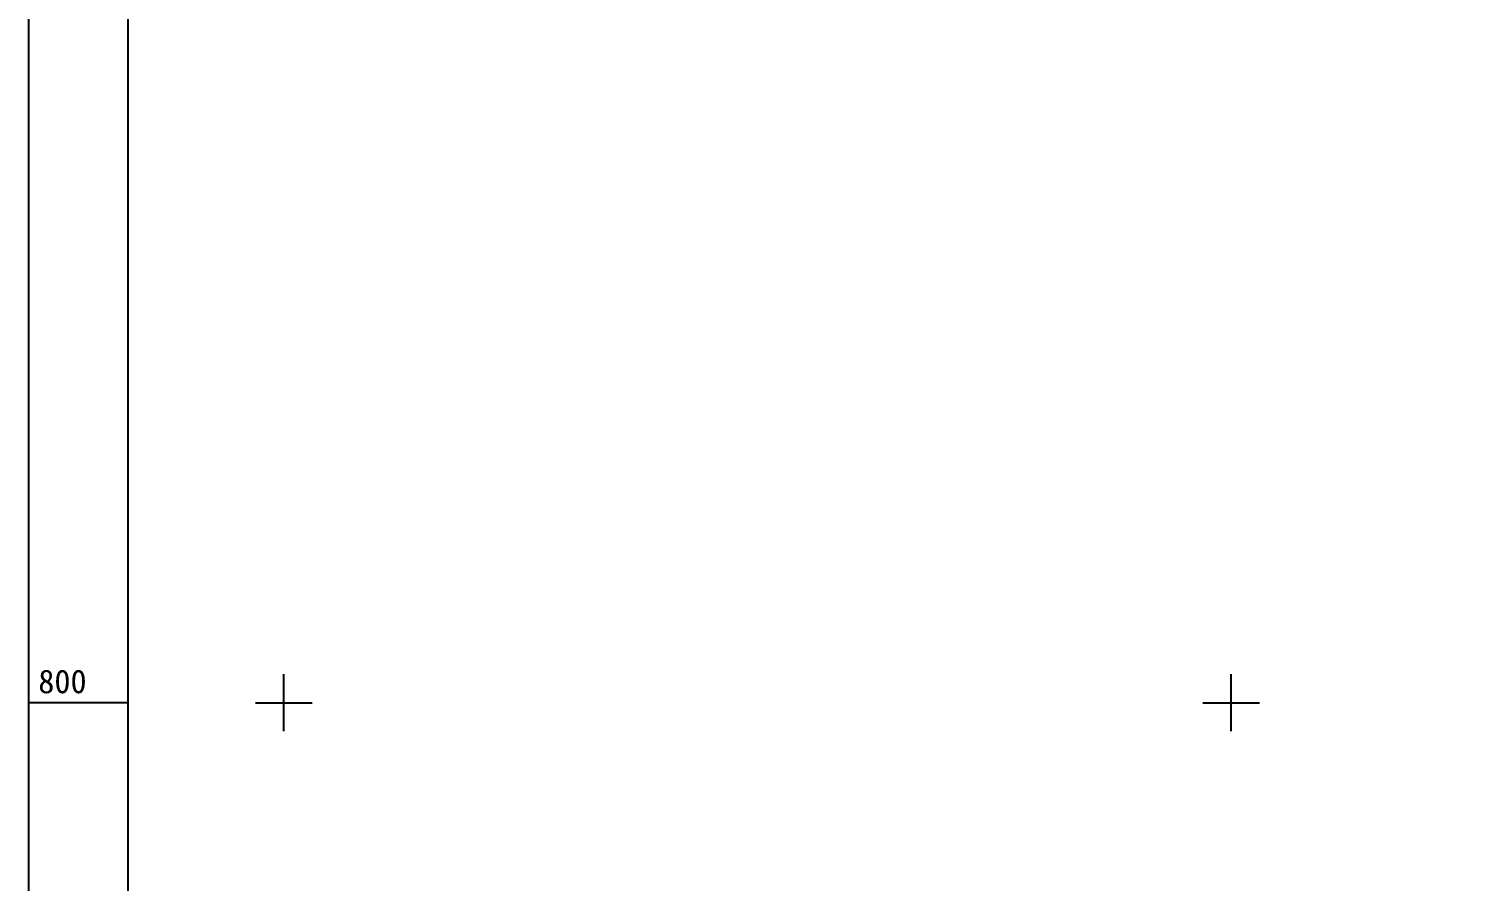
# Model space of a CAD drawing. Extents: x 547873 to 548420, y 1837499 to 1838051.
# Drawn here: x 547873.1 to 548025.2, y 1837781.2 to 1837871.1 of the extents above; entities that cross this region are included whole.
import ezdxf

# ---------------------------------------------------------------- set-up
doc = ezdxf.new("R2010")
doc.units = 0
doc.layers.add('Level 63', color=7, linetype='Continuous')

msp = doc.modelspace()

# ---------------------------------------------------------------- linework, layer by layer
at = {"layer": 'Level 63'}
for p, q in [((547900, 1837797), (547900, 1837803)), ((548000, 1837797), (548000, 1837803)), ((547883.57, 1837800), (547873.07, 1837800)), ((547897, 1837800), (547903, 1837800)), ((547997, 1837800), (548003, 1837800))]:
    msp.add_line(p, q, dxfattribs=at)
for points in [[(547873.07, 1838025.96), (548419.85, 1838025.96), (548419.85, 1837499.44), (547873.07, 1837499.44), (547873.07, 1838025.96)], [(547883.57, 1838015.46), (548409.35, 1838015.46), (548409.35, 1837509.94), (547883.57, 1837509.94), (547883.57, 1838015.46)]]:
    msp.add_lwpolyline(points, dxfattribs=at)

# ---------------------------------------------------------------- texts
msp.add_text('800', height=2.5, dxfattribs=at).set_placement((547874.07, 1837801))

doc.saveas('drawing.dxf')
